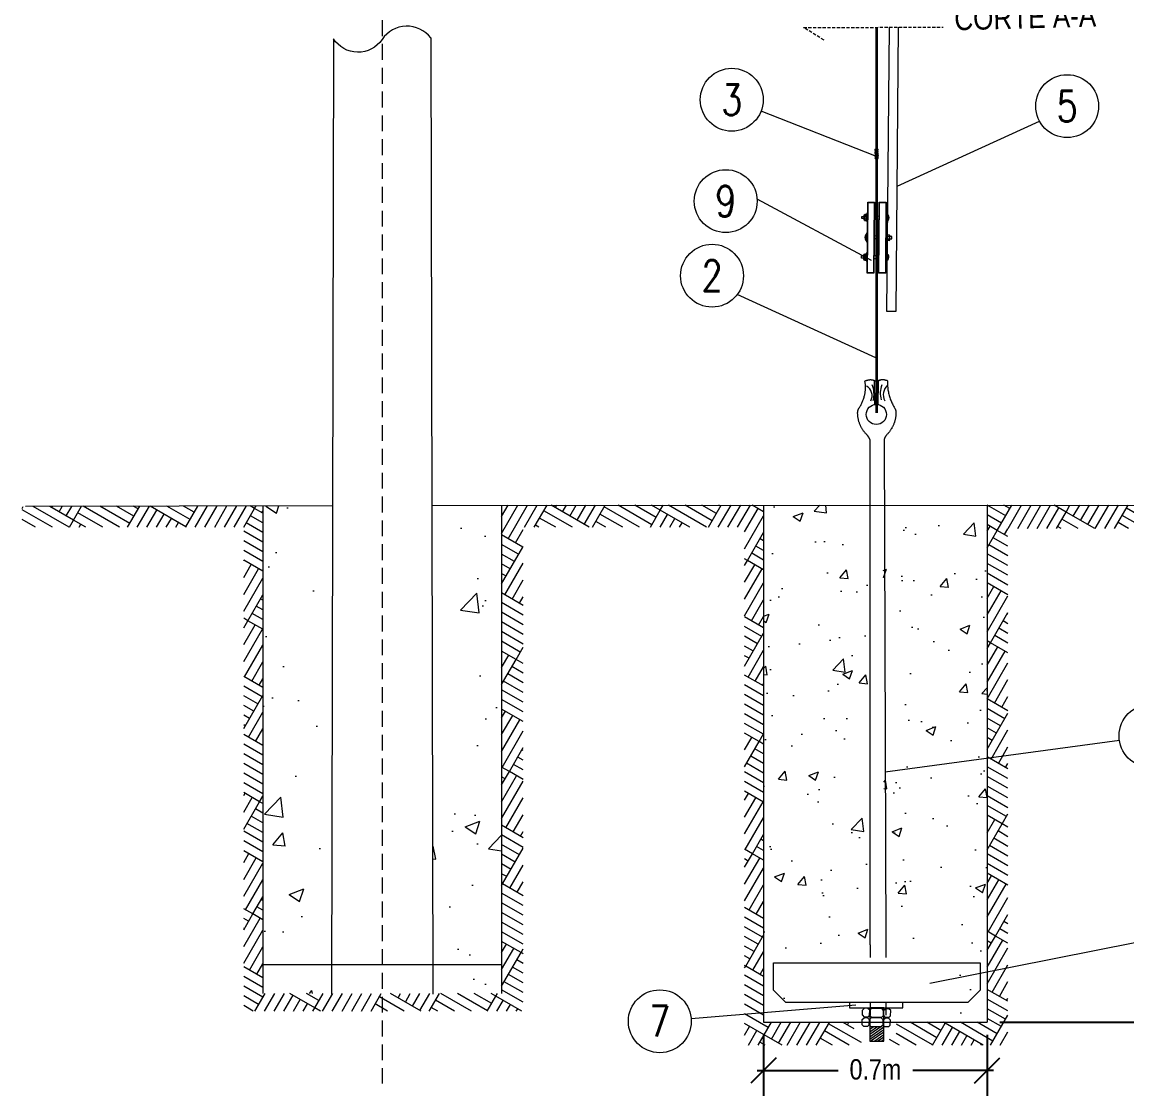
# Model space of a CAD drawing. Header units: millimetres. Extents: x 1804 to 3757, y 2643 to 7323.
# Drawn here: x 2047 to 2133.9, y 2749.6 to 2834.2 of the extents above; entities that cross this region are included whole.
import ezdxf
from ezdxf.enums import TextEntityAlignment as Align

# ---------------------------------------------------------------- set-up
doc = ezdxf.new("R2010")
doc.units = ezdxf.units.MM
for name, pattern in [('DASHED', [0.75, 0.5, -0.25]), ('DASHED2', [0.375, 0.25, -0.125]), ('HIDDEN', [0.375, 0.25, -0.125])]:
    doc.linetypes.add(name, pattern=pattern)
doc.layers.add('DIBUJO', color=7, linetype='Continuous', lineweight=20)
doc.layers.add('TEXTO', color=7, linetype='Continuous')
doc.styles.add('Cajetin', font='swissc.ttf')
doc.styles.add('ROMANS', font='romans.shx')
doc.styles.add('texto50', font='ARIALN.TTF', dxfattribs={"height": 0.06})
doc.dimstyles.new('ELECTRICO', dxfattribs={"dimtxt": 1.4, "dimasz": 2, "dimexe": 2, "dimexo": 1, "dimgap": 1, "dimtad": 0, "dimtih": 1, "dimtoh": 1, "dimdsep": 46, "dimtxsty": 'ROMANS', "dimblk1": 'OBLIQUE', "dimblk2": 'OBLIQUE', "dimsah": 1, "dimcen": 0.09, "dimdle": 0.5, "dimclrd": 7, "dimclrt": 7, "dimadec": 0, "dimazin": 0, "dimtfac": 0.1125, "dimtofl": 0, "dimtmove": 2, "dimatfit": 2, "dimfxl": 1, "dimtolj": 1, "dimlwd": -1, "dimarcsym": 0})

# ---------------------------------------------------------------- blocks, each defined once
blk = doc.blocks.new('_Oblique')
at = {"color": 0, "lineweight": -2}
blk.add_line((-0.5, -0.5), (0.5, 0.5), dxfattribs=at)
blk = doc.blocks.new('*D369')
at = {"layer": 'Defpoints', "color": 0, "transparency": 16777216}
for p in [(2139.261, 2796.144), (2122.903, 2755.445), (2145.909, 2755.445)]:
    blk.add_point(p, dxfattribs=at)
at = {"layer": 'TEXTO', "color": 0, "lineweight": -2, "transparency": 16777216}
for p, q in [((2140.261, 2796.144), (2147.909, 2796.144)), ((2123.903, 2755.445), (2147.909, 2755.445))]:
    blk.add_line(p, q, dxfattribs=at)
at = {"layer": 'TEXTO', "color": 7, "transparency": 16777216}
for p, q in [((2145.909, 2796.644), (2145.909, 2777.598)), ((2145.909, 2754.945), (2145.909, 2773.991))]:
    blk.add_line(p, q, dxfattribs=at)
at = {"layer": 'TEXTO', "color": 7, "transparency": 16777216, "xscale": 2, "yscale": 2, "zscale": 2}
for p, rotation in [((2145.909, 2796.144), 90), ((2145.909, 2755.445), 270)]:
    blk.add_blockref('_Oblique', p, dxfattribs=dict(at, rotation=rotation))
at = {"layer": 'TEXTO', "color": 7, "lineweight": 15, "transparency": 16777216, "insert": (2145.909, 2775.795), "char_height": 0.06, "attachment_point": 5, "style": 'texto50'}
blk.add_mtext('\\A1;{\\H26.667x;2.2 m}', dxfattribs=at)
blk = doc.blocks.new('*D370')
at = {"layer": 'Defpoints', "color": 0, "transparency": 16777216}
for p in [(2105.303, 2755.445), (2122.903, 2755.445), (2122.903, 2751.646)]:
    blk.add_point(p, dxfattribs=at)
at = {"layer": 'TEXTO', "color": 0, "lineweight": -2, "transparency": 16777216}
for p, q in [((2105.303, 2754.445), (2105.303, 2749.646)), ((2122.903, 2754.445), (2122.903, 2749.646))]:
    blk.add_line(p, q, dxfattribs=at)
at = {"layer": 'TEXTO', "color": 7, "transparency": 16777216}
for p, q in [((2104.803, 2751.646), (2111.161, 2751.646)), ((2123.403, 2751.646), (2117.045, 2751.646))]:
    blk.add_line(p, q, dxfattribs=at)
at = {"layer": 'TEXTO', "color": 7, "transparency": 16777216, "xscale": 2, "yscale": 2, "zscale": 2, "rotation": 180}
blk.add_blockref('_Oblique', (2105.303, 2751.646), dxfattribs=at)
at = {"layer": 'TEXTO', "color": 7, "transparency": 16777216, "xscale": 2, "yscale": 2, "zscale": 2}
blk.add_blockref('_Oblique', (2122.903, 2751.646), dxfattribs=at)
at = {"layer": 'TEXTO', "color": 7, "lineweight": 15, "transparency": 16777216, "insert": (2114.103, 2751.724), "char_height": 0.06, "attachment_point": 5, "style": 'texto50'}
blk.add_mtext('\\A1;{\\H26.667x;0.7m}', dxfattribs=at)

msp = doc.modelspace()

# ---------------------------------------------------------------- hatches: boundary and pattern name
at = {"layer": 'DIBUJO', "linetype": 'Continuous', "lineweight": 15}
h = msp.add_hatch(dxfattribs=at)
h.set_pattern_fill('AR-PARQ1', color=8, scale=0.33, angle=60, style=0)
h.set_pattern_definition([(150, (-319.243, 3061.4296), (-5.4094606, -1.4494606), [3.96, -3.96]), (150, (-318.913, 3062.0012), (-5.4094606, -1.4494606), [3.96, -3.96]), (150, (-318.583, 3062.5728), (-5.4094606, -1.4494606), [3.96, -3.96]), (150, (-318.253, 3063.1444), (-5.4094606, -1.4494606), [3.96, -3.96]), (150, (-317.923, 3063.716), (-5.4094606, -1.4494606), [3.96, -3.96]), (150, (-317.593, 3064.2875), (-5.4094606, -1.4494606), [3.96, -3.96]), (150, (-317.263, 3064.859), (-5.4094606, -1.4494606), [3.96, -3.96]), (60, (-322.6724, 3063.4096), (5.4094606, 1.4494606), [3.96, -3.96]), (60, (-323.244, 3063.7396), (5.4094606, 1.4494606), [3.96, -3.96]), (60, (-323.8155, 3064.0696), (5.4094606, 1.4494606), [3.96, -3.96]), (60, (-324.387, 3064.3996), (5.4094606, 1.4494606), [3.96, -3.96]), (60, (-324.9587, 3064.7296), (5.4094606, 1.4494606), [3.96, -3.96]), (60, (-325.5303, 3065.0596), (5.4094606, 1.4494606), [3.96, -3.96]), (60, (-326.102, 3065.3896), (5.4094606, 1.4494606), [3.96, -3.96])])
h.paths.add_polyline_path([(2139.244, 2796.144), (2122.903, 2796.144), (2122.903, 2779.539), (2124.534, 2779.76), (2124.534, 2794.3), (2139.244, 2794.3)])
h.paths.add_polyline_path([(2124.534, 2779.76), (2122.903, 2779.539), (2122.903, 2769.136), (2124.534, 2769.006)])
h.paths.add_polyline_path([(2124.534, 2769.006), (2122.903, 2769.136), (2122.903, 2758.379), (2124.534, 2758.575)])
h.paths.add_polyline_path([(2124.534, 2758.575), (2122.903, 2758.379), (2122.903, 2755.445), (2115.774, 2755.445), (2115.776, 2754.559), (2115.219, 2754.557), (2115.222, 2753.641), (2124.534, 2753.641)])
h.paths.add_polyline_path([(2112.992, 2754.551), (2112.435, 2754.549), (2112.432, 2755.44), (2107.977, 2755.427), (2107.977, 2755.445), (2105.303, 2755.445), (2105.303, 2796.144), (2084.692, 2796.144), (2084.692, 2757.713), (2081.103, 2757.713), (2081.103, 2756.323), (2086.387, 2756.323), (2086.387, 2794.408), (2103.811, 2794.408), (2103.811, 2753.641), (2112.995, 2753.641)])
h.paths.add_polyline_path([(2081.103, 2757.713), (2065.896, 2757.713), (2065.896, 2796.096), (2046.955, 2796.044), (2046.955, 2794.408), (2064.395, 2794.408), (2064.395, 2756.323), (2081.103, 2756.323)])
h = msp.add_hatch(dxfattribs=at)
h.set_pattern_fill('AR-CONC', scale=1.65, style=0)
h.set_pattern_definition([(50, (-27.311, 3074.705), (11.834793, -1.03541), [1.2375, -13.6125]), (355, (-27.31, 3074.705), (-2.2894, 12.41117), [0.99, -10.89]), (100.4514, (-26.324, 3074.619), (9.545405, 11.37575), [1.05171, -11.568845]), (46.1842, (-27.31, 3078.005), (17.60948, -2.73106), [1.85625, -20.41875]), (96.6356, (-25.843, 3077.778), (15.42193, 16.07294), [1.57757, -17.35326]), (351.1842, (-27.31, 3078.005), (15.42192, 16.07296), [1.485, -16.335]), (21, (-25.661, 3077.18), (9.848966, -6.64321), [1.2375, -13.6125]), (326, (-25.66, 3077.18), (4.0147, 11.964976), [0.99, -10.89]), (71.4514, (-24.84, 3076.627), (13.863673, 5.321753), [1.05171, -11.568845]), (37.5, (-27.3106, 3074.7053), (0.200638, 5.492749), [0, -10.758, 0, -11.055, 0, -10.93125]), (7.5, (-27.3106, 3074.705), (4.340647, 6.507793), [0, -6.303, 0, -10.5105, 0, -4.16625]), (327.5, (-30.99, 3074.7053), (8.80807, -0.372155), [0, -4.125, 0, -12.87, 0, -17.0775]), (317.5, (-32.64, 3074.705), (9.622572, 1.651732), [0, -5.3625, 0, -8.547, 0, -12.1275])])
h.paths.add_polyline_path([(2084.692, 2796.144), (2079.192, 2796.144), (2079.282, 2757.713), (2084.692, 2757.713)])
h.paths.add_polyline_path([(2071.382, 2796.096), (2065.896, 2796.087), (2065.896, 2757.713), (2071.307, 2757.713)])
h = msp.add_hatch(dxfattribs=at)
h.set_pattern_fill('AR-CONC', scale=1.1, style=0)
h.set_pattern_definition([(50, (-21.502, 3074.705), (7.889862, -0.690273), [0.825, -9.075]), (355, (-21.502, 3074.705), (-1.526265, 8.274113), [0.66, -7.26]), (100.4514, (-20.8446, 3074.648), (6.363603, 7.583835), [0.701142, -7.712563]), (46.1842, (-21.502, 3076.905), (11.73965, -1.82071), [1.2375, -13.6125]), (96.6356, (-20.524, 3076.754), (10.28129, 10.715297), [1.05171, -11.56884]), (351.1842, (-21.502, 3076.905), (10.28128, 10.715305), [0.99, -10.89]), (21, (-20.402, 3076.355), (6.565978, -4.428808), [0.825, -9.075]), (326, (-20.402, 3076.355), (2.67647, 7.97665), [0.66, -7.26]), (71.4514, (-19.855, 3075.986), (9.24245, 3.547835), [0.701142, -7.712563]), (37.5, (-21.502, 3074.7053), (0.1337584, 3.6618324), [0, -7.172, 0, -7.37, 0, -7.2875]), (7.5, (-21.502, 3074.7053), (2.893765, 4.338529), [0, -4.202, 0, -7.007, 0, -2.7775]), (327.5, (-23.955, 3074.7053), (5.8720468, -0.2481036), [0, -2.75, 0, -8.58, 0, -11.385]), (317.5, (-25.055, 3074.7053), (6.415048, 1.101155), [0, -3.575, 0, -5.698, 0, -8.085])])
h.paths.add_polyline_path([(2114.792, 2761.573), (2120.21, 2761.589), (2120.229, 2755.445), (2122.903, 2755.445), (2122.903, 2796.144), (2114.688, 2796.144)])
h.paths.add_polyline_path([(2113.553, 2796.144), (2105.303, 2796.144), (2105.303, 2755.445), (2107.977, 2755.445), (2107.959, 2761.552), (2113.553, 2761.569)])

# ---------------------------------------------------------------- linework, layer by layer
at = {"color": 7, "lineweight": 15}
for p, q in [((2115.053, 2818.678), (2115.094, 2818.678)), ((2115.095, 2818.884), (2115.054, 2818.884)), ((2115.094, 2818.678), (2115.095, 2818.884)), ((2115.094, 2818.678), (2115.098, 2818.545)), ((2115.095, 2818.884), (2115.101, 2819.014)), ((2113.343, 2817.118), (2113.337, 2816.986)), ((2113.343, 2817.118), (2113.345, 2817.325)), ((2113.384, 2817.118), (2113.343, 2817.118)), ((2115.03, 2815.56), (2115.071, 2815.56)), ((2115.072, 2815.766), (2115.032, 2815.767)), ((2115.071, 2815.56), (2115.072, 2815.766)), ((2115.071, 2815.56), (2115.075, 2815.427)), ((2115.072, 2815.766), (2115.078, 2815.896))]:
    msp.add_line(p, q, dxfattribs=at)
at = {"lineweight": 15, "ltscale": 0.5}
for p, q in [((2113.084, 2756), (2113.092, 2756.401)), ((2113.084, 2756), (2113.225, 2755.855)), ((2113.092, 2756.401), (2113.237, 2756.541)), ((2113.513, 2756.536), (2113.237, 2756.541)), ((2113.647, 2755.99), (2113.501, 2755.85)), ((2113.654, 2756.391), (2113.513, 2756.536)), ((2113.647, 2755.99), (2113.654, 2756.391)), ((2113.647, 2755.99), (2113.787, 2755.845)), ((2113.654, 2756.391), (2113.799, 2756.531)), ((2114.6, 2756.517), (2113.799, 2756.531)), ((2114.734, 2755.971), (2114.588, 2755.83)), ((2114.747, 2756.377), (2114.6, 2756.517)), ((2114.734, 2755.971), (2114.741, 2756.371)), ((2114.734, 2755.971), (2114.874, 2755.825)), ((2114.741, 2756.371), (2114.886, 2756.512)), ((2115.163, 2756.507), (2114.886, 2756.512)), ((2115.296, 2755.96), (2115.15, 2755.82)), ((2115.303, 2756.361), (2115.163, 2756.507)), ((2115.296, 2755.96), (2115.303, 2756.361)), ((2113.058, 2755.252), (2113.065, 2755.652)), ((2113.058, 2755.252), (2113.198, 2755.106)), ((2113.065, 2755.652), (2113.21, 2755.793)), ((2113.474, 2755.101), (2113.198, 2755.106)), ((2113.487, 2755.788), (2113.21, 2755.793)), ((2113.501, 2755.85), (2113.225, 2755.855)), ((2113.62, 2755.242), (2113.474, 2755.101)), ((2113.627, 2755.642), (2113.487, 2755.788)), ((2113.62, 2755.242), (2113.627, 2755.642)), ((2113.62, 2755.242), (2113.76, 2755.096)), ((2113.627, 2755.642), (2113.773, 2755.783)), ((2114.562, 2755.082), (2113.76, 2755.096)), ((2114.574, 2755.768), (2113.773, 2755.783)), ((2114.588, 2755.83), (2113.787, 2755.845)), ((2114.707, 2755.222), (2114.562, 2755.082)), ((2114.721, 2755.629), (2114.574, 2755.768)), ((2114.707, 2755.222), (2114.714, 2755.623)), ((2114.707, 2755.222), (2114.848, 2755.077)), ((2114.714, 2755.623), (2114.86, 2755.763)), ((2115.124, 2755.072), (2114.848, 2755.077)), ((2115.136, 2755.758), (2114.86, 2755.763)), ((2115.15, 2755.82), (2114.874, 2755.825)), ((2115.269, 2755.212), (2115.124, 2755.072)), ((2115.277, 2755.613), (2115.136, 2755.758)), ((2115.269, 2755.212), (2115.277, 2755.613))]:
    msp.add_line(p, q, dxfattribs=at)
at = {"lineweight": 15}
for p, q in [((2114.258, 2755.087), (2113.661, 2754.672)), ((2114.258, 2755.087), (2113.661, 2754.672)), ((2114.258, 2755.087), (2113.661, 2754.672)), ((2114.258, 2755.087), (2113.661, 2754.672)), ((2114.531, 2755.082), (2113.661, 2754.477)), ((2114.531, 2755.082), (2113.661, 2754.477)), ((2114.762, 2755.048), (2113.661, 2754.281)), ((2113.741, 2755.117), (2113.662, 2755.062)), ((2113.741, 2755.117), (2113.662, 2755.062)), ((2113.985, 2755.092), (2113.662, 2754.867)), ((2113.985, 2755.092), (2113.662, 2754.867)), ((2113.985, 2755.092), (2113.662, 2754.867)), ((2113.732, 2755.89), (2113.663, 2755.842)), ((2114.762, 2755.243), (2114.642, 2755.159)), ((2114.761, 2754.853), (2113.66, 2754.086)), ((2114.67, 2754.984), (2113.661, 2754.281)), ((2114.758, 2754.672), (2113.765, 2753.981)), ((2114.764, 2754.465), (2114.049, 2753.967)), ((2114.764, 2754.276), (2114.299, 2753.967)), ((2114.764, 2754.27), (2114.328, 2753.967)), ((2114.763, 2754.075), (2114.608, 2753.967))]:
    msp.add_line(p, q, dxfattribs=at)
at = {"color": 1, "linetype": 'HIDDEN', "lineweight": 15, "ltscale": 5}
msp.add_lwpolyline([(2075.294, 2929.953), (2075.294, 2750.633)], dxfattribs=at)
at = {"color": 7, "lineweight": 15}
for points in [[(2115.886, 2833.769), (2115.698, 2811.392), (2115.011, 2811.396), (2115.199, 2833.766)], [(2113.193, 2818.707), (2113.033, 2818.708), (2113.035, 2818.881), (2113.207, 2818.879)], [(2113.254, 2818.546), (2113.205, 2818.633), (2113.208, 2818.953), (2113.257, 2819.027)], [(2113.255, 2818.682), (2113.402, 2818.681)], [(2113.256, 2818.891), (2113.404, 2818.89)], [(2114.018, 2818.676), (2114.387, 2818.674)], [(2114.02, 2818.911), (2114.389, 2818.908)], [(2114.378, 2817.102), (2114.009, 2817.105)], [(2114.38, 2817.336), (2114.011, 2817.339)], [(2115.182, 2817.096), (2115.034, 2817.097)], [(2115.183, 2817.306), (2115.036, 2817.307)], [(2115.181, 2816.961), (2115.231, 2817.046), (2115.233, 2817.367), (2115.184, 2817.441)], [(2115.244, 2817.12), (2115.404, 2817.119), (2115.405, 2817.292), (2115.233, 2817.293)], [(2113.231, 2815.429), (2113.183, 2815.515), (2113.185, 2815.836), (2113.235, 2815.909)], [(2113.171, 2815.589), (2113.011, 2815.591), (2113.012, 2815.763), (2113.184, 2815.762)], [(2113.232, 2815.564), (2113.38, 2815.563)], [(2113.234, 2815.774), (2113.381, 2815.773)], [(2113.995, 2815.559), (2114.364, 2815.556)], [(2113.997, 2815.793), (2114.366, 2815.79)]]:
    msp.add_lwpolyline(points, dxfattribs=at)
for points in [[(2113.463, 2814.417), (2113.504, 2820.003), (2114.029, 2819.999), (2113.989, 2814.413)], [(2113.492, 2814.445), (2113.532, 2819.974), (2114.001, 2819.97), (2113.961, 2814.442)], [(2114.353, 2814.411), (2114.393, 2819.996), (2114.959, 2819.992), (2114.919, 2814.407)], [(2114.381, 2814.439), (2114.422, 2819.967), (2114.931, 2819.964), (2114.89, 2814.435)], [(2113.402, 2818.558), (2113.405, 2819.026), (2113.257, 2819.027), (2113.254, 2818.559)], [(2113.462, 2818.459), (2113.467, 2819.136), (2113.43, 2819.137), (2113.425, 2818.459)], [(2114.976, 2818.448), (2114.981, 2819.125), (2115.03, 2819.125), (2115.026, 2818.447)], [(2113.457, 2816.887), (2113.462, 2817.565), (2113.413, 2817.565), (2113.408, 2816.887)], [(2114.971, 2816.876), (2114.976, 2817.554), (2115.013, 2817.553), (2115.008, 2816.876)], [(2115.033, 2816.974), (2115.037, 2817.442), (2115.184, 2817.441), (2115.181, 2816.973)], [(2113.379, 2815.44), (2113.382, 2815.908), (2113.235, 2815.909), (2113.231, 2815.441)], [(2113.44, 2815.341), (2113.445, 2816.019), (2113.408, 2816.019), (2113.403, 2815.341)], [(2114.954, 2815.33), (2114.959, 2816.008), (2115.008, 2816.007), (2115.003, 2815.33)], [(2122.341, 2760.13), (2122.341, 2757.969), (2121.365, 2756.993), (2107.054, 2756.993), (2106.078, 2757.969), (2106.078, 2760.13)]]:
    msp.add_lwpolyline(points, close=True, dxfattribs=at)
for points in [[(2115.051, 2818.546), (2115.054, 2819.014), (2115.103, 2819.014, -0.236379), (2115.098, 2818.545)], [(2113.384, 2816.986), (2113.387, 2817.454), (2113.338, 2817.455, 0.236379), (2113.337, 2816.986)], [(2115.028, 2815.428), (2115.032, 2815.896), (2115.081, 2815.896, -0.236379), (2115.075, 2815.428)]]:
    msp.add_lwpolyline(points, format="xyb", close=True, dxfattribs=at)
at = {"lineweight": 15}
msp.add_spline([(2114.122, 2823.748), (2114.119, 2823.924), (2114.125, 2824.2), (2114.316, 2824.138), (2114.046, 2824.129), (2114.325, 2824.069), (2114.044, 2824.041), (2114.328, 2824.006), (2114.044, 2823.977), (2114.331, 2823.944), (2114.043, 2823.917), (2114.329, 2823.882), (2114.048, 2823.859), (2114.333, 2823.829), (2114.046, 2823.791), (2114.333, 2823.752), (2114.049, 2823.729), (2114.336, 2823.682), (2114.051, 2823.652), (2114.335, 2823.623), (2114.049, 2823.579), (2114.338, 2823.547), (2114.049, 2823.516), (2114.34, 2823.478), (2114.055, 2823.455), (2114.288, 2823.405), (2114.284, 2823.599), (2114.281, 2823.788)], degree=3, dxfattribs=at)
msp.add_rational_spline([(2113.678, 2801.301), (2113.625, 2801.435), (2113.55, 2801.558), (2113.456, 2801.667), (2112.967, 2802.133), (2112.702, 2802.755), (2112.705, 2803.431), (2112.705, 2803.564), (2112.744, 2803.691), (2112.819, 2803.801), (2113.246, 2804.43), (2113.407, 2805.173), (2113.278, 2805.922), (2113.502, 2806.011), (2113.709, 2806.049), (2113.978, 2805.993), (2114.154, 2805.895), (2114.429, 2806.01), (2114.736, 2806.08), (2114.956, 2805.971), (2115.059, 2805.963), (2115.02, 2805.191), (2115.213, 2804.443), (2115.621, 2803.786), (2115.686, 2803.68), (2115.72, 2803.56), (2115.72, 2803.436), (2115.719, 2802.763), (2115.459, 2802.142), (2114.976, 2801.671), (2114.898, 2801.577), (2114.838, 2801.471), (2114.797, 2801.355)], [1, 0.990853907447, 0.990853907447, 1, 0.945585083231, 0.945585083231, 1, 0.970818755388, 0.970818755388, 1, 0.951678303498, 0.951678303498, 1, 1, 1, 1, 1, 1, 1, 1, 1, 0.969521381344, 0.969521381344, 1, 0.974303900242, 0.974303900242, 1, 0.948354831772, 0.948354831772, 1, 0.989502763976, 0.989502763976, 1], degree=3, knots=[0, 0, 0, 0, 0.33167, 0.33167, 0.33167, 1.145341, 1.145341, 1.145341, 1.739277, 1.739277, 1.739277, 2.505439, 2.505439, 2.505439, 2.748091, 2.943082, 3.08045, 3.243219, 3.486282, 3.708432, 3.708432, 3.708432, 4.315527, 4.315527, 4.315527, 4.872622, 4.872622, 4.872622, 5.665032, 5.665032, 5.665032, 6.020417, 6.020417, 6.020417, 6.020417], dxfattribs=at)
at = {"layer": 'DIBUJO', "color": 7, "lineweight": 15}
for p, q in [((2071.454, 2832.857), (2071.307, 2757.658)), ((2079.107, 2832.94), (2079.282, 2757.658))]:
    msp.add_line(p, q, dxfattribs=at)
at = {"layer": 'DIBUJO', "color": 5, "linetype": 'Continuous', "lineweight": 15}
for p, q in [((2114.051, 2823.652), (2105.101, 2827.16)), ((2115.82, 2821.263), (2127.014, 2826.383)), ((2113.798, 2815.412), (2104.792, 2820.247)), ((2114.129, 2807.736), (2103.223, 2812.725))]:
    msp.add_line(p, q, dxfattribs=at)
at = {"layer": 'DIBUJO', "color": 7, "linetype": 'Continuous', "lineweight": 15}
for p, q in [((2113.678, 2761.543), (2113.678, 2801.301)), ((2114.797, 2801.355), (2114.917, 2761.546)), ((2079.192, 2796.131), (2139.261, 2796.144)), ((2114.876, 2775.161), (2133.298, 2777.661)), ((2118.374, 2758.528), (2134.645, 2761.751)), ((2112.559, 2756.789), (2099.604, 2755.702))]:
    msp.add_line(p, q, dxfattribs=at)
at = {"layer": 'DIBUJO', "color": 7, "linetype": 'DASHED', "lineweight": 15, "ltscale": 2}
for p, q in [((2113.678, 2761.543), (2113.678, 2760.13)), ((2114.917, 2761.546), (2114.922, 2760.13)), ((2113.678, 2756.993), (2113.678, 2755.859)), ((2114.931, 2756.993), (2114.935, 2755.859))]:
    msp.add_line(p, q, dxfattribs=at)
at = {"layer": 'DIBUJO', "color": 7, "lineweight": 15}
msp.add_lwpolyline([(2079.116, 2832.928, 0.516928), (2075.278, 2832.806, -0.536592), (2071.452, 2832.861)], format="xyb", dxfattribs=at)
at = {"layer": 'DIBUJO', "color": 7, "linetype": 'Continuous', "lineweight": 15}
for points in [[(2114.125, 2833.762), (2114.125, 2832.559)], [(2114.125, 2833.762), (2114.125, 2832.815)], [(2114.126, 2833.762), (2114.127, 2832.559)], [(2114.129, 2833.762), (2114.13, 2832.559)], [(2114.131, 2833.762), (2114.141, 2803.422)], [(2114.23, 2833.763), (2114.23, 2832.559)], [(2114.23, 2833.763), (2114.23, 2832.815)], [(2114.231, 2833.763), (2114.232, 2832.559)], [(2114.234, 2833.763), (2114.235, 2832.559)], [(2114.236, 2833.763), (2114.246, 2803.418)], [(2114.006, 2805.988), (2114.006, 2805.988), (2114.038, 2804.024)], [(2071.396, 2796.096), (2047.211, 2796.054)], [(2065.896, 2796.096), (2065.896, 2757.713)], [(2084.692, 2796.11), (2084.692, 2757.713)], [(2105.303, 2796.145), (2105.303, 2755.445), (2122.903, 2755.445)], [(2122.903, 2796.144), (2122.903, 2755.445)], [(2065.896, 2759.984), (2084.692, 2759.984)]]:
    msp.add_lwpolyline(points, dxfattribs=at)
msp.add_lwpolyline([(2114.327, 2804.05), (2114.338, 2805.848, -0.414214), (2114.477, 2805.986), (2114.477, 2805.986)], format="xyb", dxfattribs=at)
for points in [[(2112.069, 2756.585), (2116.263, 2756.586), (2116.263, 2756.994), (2112.069, 2756.993)], [(2113.66, 2753.965), (2114.76, 2753.965), (2114.764, 2756.586), (2113.664, 2756.586)]]:
    msp.add_lwpolyline(points, close=True, dxfattribs=at)
at = {"layer": 'DIBUJO', "color": 5, "linetype": 'Continuous', "lineweight": 15}
for centre in [(2102.797, 2828.064), (2129.191, 2827.561), (2102.322, 2820.082), (2101.245, 2814.212)]:
    msp.add_circle(centre, 2.475, dxfattribs=at)
at = {"layer": 'DIBUJO', "color": 7, "linetype": 'Continuous', "lineweight": 15}
msp.add_circle((2114.175, 2803.29), 0.792, dxfattribs=at)
at = {"layer": 'DIBUJO', "color": 7, "lineweight": 15}
for centre in [(2135.75, 2777.993), (2097.136, 2755.52)]:
    msp.add_circle(centre, 2.475, dxfattribs=at)
at = {"layer": 'DIBUJO', "color": 7, "linetype": 'Continuous', "lineweight": 15}
for centre, radius, start, end in [((2112.974, 2804.764), 0.866, 332.46499, 61.07111), ((2112.136, 2804.886), 1.86, 344.84311, 23.66811), ((2116.338, 2804.971), 1.854, 159.55231, 196.49526), ((2115.723, 2804.839), 1.004, 131.45416, 207.69466)]:
    msp.add_arc(centre, radius, start, end, dxfattribs=at)
at = {"layer": 'TEXTO', "linetype": 'DASHED2', "lineweight": 15}
msp.add_lwpolyline([(2110.059, 2832.761), (2108.446, 2833.741), (2119.425, 2833.782)], dxfattribs=at)

# ---------------------------------------------------------------- texts
at = {"layer": 'DIBUJO', "color": 7, "lineweight": 15, "style": 'ROMANS', "width": 0.8}
for s, p in [('3', (2102.797, 2828.064)), ('5', (2129.191, 2827.561)), ('9', (2102.322, 2820.082)), ('2', (2101.245, 2814.212)), ('7', (2097.136, 2755.52))]:
    msp.add_text(s, height=2.42, dxfattribs=at).set_placement(p, align=Align.MIDDLE_CENTER)
at = {"layer": 'TEXTO', "color": 0, "linetype": 'DASHED2', "lineweight": 15, "style": 'Cajetin'}
msp.add_text('CORTE A-A', height=1.7891, rotation=1.56597, dxfattribs=at).set_placement((2120.336, 2833.526))

# ---------------------------------------------------------------- dimensions: what is measured, and where the dimension line sits
at = {"layer": 'TEXTO', "color": 7, "lineweight": 15}
dim = msp.add_linear_dim(base=(2145.909, 2755.445), p1=(2139.261, 2796.144), p2=(2122.903, 2755.445), angle=90, text='{\\H26.667x;2.2 m}', dimstyle='ELECTRICO', override={"dimtxsty": 'texto50'}, dxfattribs=at)
dim.commit()
dim.dimension.update_dxf_attribs({"geometry": '*D369', "text_midpoint": (2145.909, 2775.795), "dimtype": 160})
dim = msp.add_linear_dim(base=(2122.903, 2751.646), p1=(2105.303, 2755.445), p2=(2122.903, 2755.445), text='{\\H26.667x;0.7m}', dimstyle='ELECTRICO', override={"dimtxsty": 'texto50'}, dxfattribs=at)
dim.commit()
dim.dimension.update_dxf_attribs({"geometry": '*D370', "text_midpoint": (2114.103, 2751.724), "dimtype": 160})

doc.saveas('drawing.dxf')
